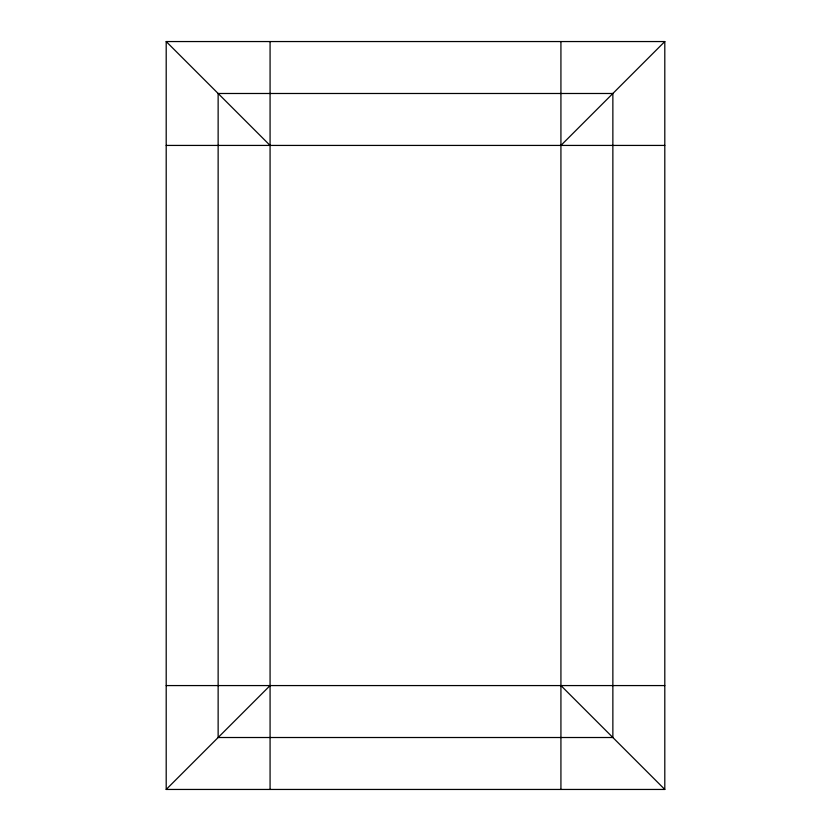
<?xml version="1.0" encoding="UTF-8"?>
<svg xmlns="http://www.w3.org/2000/svg" width="831" height="831" viewBox="0 0 831 831"><rect width="100%" height="100%" fill="white"/><g stroke="black" fill="none" stroke-linecap="round" stroke-linejoin="round"><path stroke-width="1.25" d="M560.925 145.425L664.8 41.55L166.2 41.55L166.2 789.45L664.8 789.45L664.8 41.55M166.2 789.45L270.075 685.575M166.2 145.425L664.8 145.425M166.2 685.575L664.8 685.575M166.2 41.55L270.075 145.425M560.925 685.575L664.8 789.45M560.925 41.55L560.925 789.45M270.075 41.55L270.075 789.45M612.863 93.488L218.138 93.488L218.138 737.513L612.863 737.513L612.863 93.488"/></g></svg>
